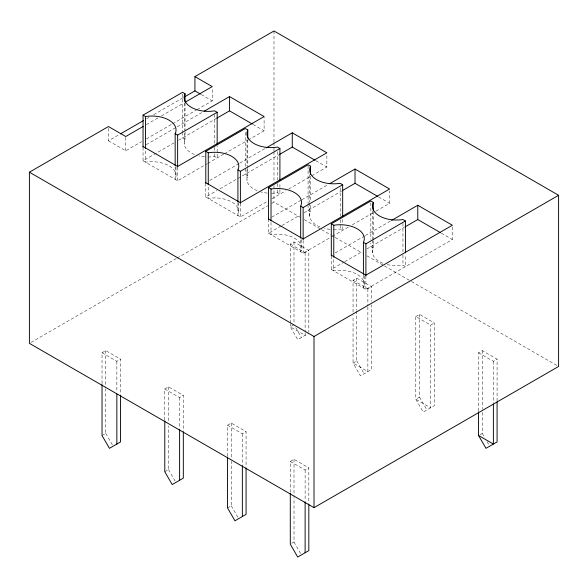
<?xml version="1.0" encoding="UTF-8"?>
<svg xmlns="http://www.w3.org/2000/svg" width="588" height="588" viewBox="0 0 588 588"><rect width="100%" height="100%" fill="white"/><g stroke="black" fill="none" stroke-linecap="round" stroke-linejoin="round"><path stroke-width="0.44" stroke-dasharray="2.94 2.21" d="M108.457 128.324L108.457 140.804L119.562 134.395M146.537 118.82L148.918 117.446M153.674 114.697L183.03 97.755M146.383 124.619L158.282 117.747M161.45 115.917L183.662 103.091M108.457 140.804L125.751 150.793L141.62 141.627M146.383 138.878L171.762 124.222M172.556 123.767L196.355 110.029M197.149 109.566L212.224 100.864L212.224 88.384M146.221 144.677L176.363 127.273M177.157 126.817L201.75 112.617M143.046 147.404L143.046 160.774L173.989 142.913M178.627 140.238L216.031 118.636M143.046 160.774L177.635 180.744L206.991 163.795M207.784 163.339L223.646 154.181M224.44 153.718L247.445 140.436M248.239 139.981L264.108 130.823L264.108 117.446M209.769 180.45L239.118 163.501M239.911 163.045L265.298 148.389M205.8 183.309L205.8 197.002L216.906 190.593M220.03 188.792L278.786 154.864M205.8 197.002L240.389 216.972L267.364 201.405M272.009 198.715L285.606 190.865M288.781 189.035L310.993 176.209M311.787 175.753L326.862 167.051L326.862 154.571M30.988 342.436L176.312 258.536M177.106 258.073L267.636 205.807M271.605 203.514L273.986 202.14L300.225 217.288M271.729 217.141L301.078 200.192M301.872 199.736L328.053 184.617M268.554 218.971L268.554 233.238L281.248 225.91M281.99 225.476L300.174 214.98M304.128 212.694L341.54 191.1M102.033 383.677L102.033 352.771L105.744 350.624L120.562 359.187L120.562 394.644M290.296 323.172L290.296 244.079L294 241.94L308.825 250.495L308.825 332.316M268.554 233.238L303.143 253.2L331.698 236.714M332.396 236.317L348.361 227.1M352.33 224.807L375.335 211.526M376.129 211.07L389.609 203.279L389.609 190.799M102.033 352.771L116.858 361.326L120.562 359.187M290.296 244.079L305.121 252.634L308.825 250.495M335.27 252.913L364.626 235.964M365.42 235.509L390.807 220.853M331.309 256.089L331.309 269.466L344.002 262.138M344.744 261.704L362.245 251.605M366.883 248.922L404.287 227.328M164.787 419.905L164.787 388.999L168.491 386.86L183.316 395.415L183.316 430.872M353.05 312.125L353.05 280.307L356.754 278.168L371.579 286.724L371.579 301.269M102.033 435.502L105.744 433.356L105.744 388.815M294 324.672L290.296 326.81L297.704 339.644L308.825 333.227M331.309 269.466L365.898 289.436L452.363 239.507L452.363 226.137M164.787 388.999L179.612 397.554L183.316 395.415M353.05 280.307L367.868 288.862L371.579 286.724M227.541 456.141L227.541 425.227L231.246 423.088L246.071 431.643L246.071 467.1M415.797 316.535L419.509 314.396L434.326 322.959L434.326 405.691L423.213 412.107L415.797 399.267L415.797 316.535L430.622 325.098L434.326 322.959M164.787 471.73L168.491 469.591L168.491 425.947M356.754 310.898L356.754 360.9L353.05 363.039L360.459 375.879L371.579 369.455L371.579 304.907M227.541 425.227L242.366 433.782L246.071 431.643M290.296 492.369L290.296 461.455L294 459.316L308.825 467.879L308.825 503.335M478.551 410.953L478.551 352.771L482.256 350.624L497.08 359.187L497.08 401.009M227.541 507.959L231.246 505.82L231.246 461.271M419.509 314.396L419.509 397.128L415.797 399.267L430.622 407.829L430.622 325.098M290.296 461.455L305.121 470.018L308.825 467.879M478.551 352.771L493.376 361.326L497.08 359.187M291.773 543.334L294 542.048L294 497.499M480.036 434.642L482.256 433.356L482.256 409.718M201.221 94.514L212.224 100.864M253.097 124.465L264.108 130.823M315.852 160.693L326.862 167.051M378.606 196.929L389.609 203.279M441.36 233.157L452.363 239.507M194.466 154.504A24.079 13.899 0 0 1 185.044 139.378L182.574 137.952L182.574 133.388M207.99 157.003A24.079 13.899 0 0 0 214.694 156.496L217.163 157.922L217.163 146.052M257.221 190.732A24.079 13.899 0 0 1 247.798 175.606L245.328 174.18L245.328 130.36M271.59 193.231A24.079 13.899 0 0 0 277.448 192.724L279.917 194.15L279.917 182.287M319.968 226.961A24.079 13.899 0 0 1 310.552 211.842L308.083 210.416L308.083 205.851M333.492 229.46A24.079 13.899 0 0 0 340.202 228.952L342.672 230.378L342.672 225.814M382.722 263.189A24.079 13.899 0 0 1 373.306 248.07L370.837 246.644L370.837 242.991M387.169 264.607A24.079 13.899 0 0 0 402.956 265.188L405.426 266.614L405.426 254.744M304.202 219.581L320.894 229.224M321.687 229.68L331.228 235.193M332.022 235.648L334.41 237.023M335.204 237.486L362.237 253.09M367 255.846L383.699 265.482M384.493 265.945L410.733 281.086M411.526 281.549L558.6 366.464M482.256 433.356L484.872 437.891M487.055 441.669L489.672 446.196M419.509 397.128L426.917 409.968M356.754 360.9L364.163 373.74M295.742 327.692L301.409 337.505M294 542.048L301.409 554.888M231.246 505.82L238.662 518.66M168.491 469.591L175.908 482.425M105.744 433.356L113.153 446.196M493.376 361.326L493.376 403.147M482.256 350.624L482.256 408.814M402.956 223.19L402.956 254.229M402.956 255.141L402.956 265.188M373.306 211.555L373.306 239.853M373.306 240.764L373.306 248.07M372.505 210.923L372.505 239.22M372.505 240.139L372.505 252.921M370.837 202.823L370.837 239.338M367.868 288.862L367.868 306.142M367.868 307.046L367.868 371.594L353.05 363.039L353.05 315.763M365.898 276.059L365.898 289.436M364.222 275.853L364.222 283.159M363.421 275.228L363.421 288.01A24.079 13.899 0 0 0 357.254 274.456A24.079 13.899 0 0 0 333.778 270.892L333.778 258.11M356.754 278.168L356.754 309.986M342.672 219.427L342.672 224.903M340.202 187.873L340.202 216.178M340.202 219.824L340.202 228.952M310.552 176.238L310.552 201.794M310.552 205.447L310.552 211.842M309.751 174.695L309.751 202.081M309.751 202.992L309.751 216.685M308.083 165.684L308.083 204.933M305.121 252.634L305.121 331.728M305.121 332.639L305.121 335.366L290.296 326.81L290.296 324.084M305.121 470.018L305.121 500.925M303.143 240.426L303.143 253.2M301.475 239.625L301.475 246.931M300.674 239.911L300.674 251.774A24.079 13.899 0 0 0 294.5 238.221A24.079 13.899 0 0 0 271.024 234.663L271.024 221.882M294 241.94L294 323.76M294 459.316L294 496.595M277.448 151.645L277.448 179.943M277.448 183.596L277.448 189.071M277.448 189.99L277.448 192.724M273.986 30.973L273.986 141.73M273.986 142.641L273.986 150.881M273.986 151.8L273.986 182.001M273.986 185.668L273.986 202.14M247.798 140.003L247.798 167.396M247.798 168.308L247.798 175.606M246.997 139.378L246.997 165.853M246.997 169.506L246.997 180.457M242.366 433.782L242.366 464.696M240.389 203.279L240.389 216.972M238.721 202.485L238.721 210.702M237.919 202.764L237.919 215.546A24.079 13.899 0 0 0 231.745 201.993A24.079 13.899 0 0 0 208.27 198.428L208.27 185.654M231.246 423.088L231.246 457.633M214.694 114.498L214.694 143.715M214.694 147.368L214.694 152.843M214.694 153.755L214.694 156.496M185.044 102.863L185.044 131.161M185.044 132.072L185.044 139.378M184.25 103.15L184.25 129.617M184.25 133.27L184.25 144.229M182.574 94.131L182.574 132.476M179.612 397.554L179.612 428.468M177.635 167.374L177.635 180.744M175.966 167.168L175.966 174.467M175.165 166.536L175.165 179.318A24.079 13.899 0 0 0 168.991 165.765A24.079 13.899 0 0 0 145.515 162.2L145.515 149.418M168.491 386.86L168.491 422.316M125.751 137.416L125.751 150.793M116.858 361.326L116.858 391.329M105.744 350.624L105.744 387.904M330.118 229.305A24.079 13.899 0 0 1 324.414 228.379M267.364 193.077A24.079 13.899 0 0 1 260.888 191.953M204.617 156.842A24.079 13.899 0 0 1 198.913 155.916"/><path stroke-width="0.88" d="M184.617 96.836L194.929 90.883L194.929 76.616L273.986 30.973L558.6 195.289L558.6 366.464L314.014 507.672L29.4 343.355L29.4 172.188L108.457 126.538L125.751 136.526L143.207 126.449M143.046 147.081L143.046 115.13L182.574 92.309L185.044 93.735A24.079 13.899 0 0 0 191.218 107.288A24.079 13.899 0 0 0 214.694 110.853L217.163 112.279L217.163 144.229M120.356 133.932L143.362 120.65M185.249 102.172L212.224 86.605L194.929 76.616M204.132 111.242L229.518 96.586L264.108 116.556L177.635 166.477L143.046 146.508M143.046 115.13L145.515 116.556A24.079 13.899 0 0 1 168.991 120.121A24.079 13.899 0 0 1 175.165 133.674L177.635 135.1L217.163 112.279M216.825 118.181L229.518 110.853L252.311 124.009M205.8 183.309L205.8 151.359L245.328 128.537L247.798 129.963A24.079 13.899 0 0 0 253.972 143.516A24.079 13.899 0 0 0 277.448 147.081L279.917 148.507L279.917 180.457M266.092 147.933L292.273 132.814L326.862 152.784L240.389 202.713L205.8 182.743M205.8 151.359L208.27 152.784A24.079 13.899 0 0 1 231.745 156.349A24.079 13.899 0 0 1 237.919 169.903L240.389 171.328L279.917 148.507M279.579 154.409L292.273 147.081L315.065 160.245M268.554 219.544L268.554 187.587L308.083 164.765L310.552 166.191A24.079 13.899 0 0 0 316.726 179.744A24.079 13.899 0 0 0 340.202 183.309L342.672 184.735L342.672 216.685M329.64 183.706L355.027 169.05L389.609 189.02L303.143 238.941L268.554 218.971M268.554 187.587L271.024 189.013A24.079 13.899 0 0 1 294.5 192.577A24.079 13.899 0 0 1 300.674 206.131L303.143 207.557L342.672 184.735M342.334 190.637L355.027 183.309L377.819 196.473M331.309 255.773L331.309 223.822L370.837 201L373.306 202.426A24.079 13.899 0 0 0 379.48 215.98A24.079 13.899 0 0 0 402.956 219.537L405.426 220.97L405.426 252.921M391.601 220.39L417.774 205.278L452.363 225.248L365.898 275.169L331.309 255.199M331.309 223.822L333.778 225.248A24.079 13.899 0 0 1 357.254 228.813A24.079 13.899 0 0 1 363.421 242.366L365.898 243.792L405.426 220.97M405.081 226.872L417.774 219.544L440.574 232.701M29.4 172.188L314.014 336.505L558.6 195.289M194.929 90.883L200.434 94.058M478.551 411.865L478.551 435.502L493.376 444.058L493.376 404.052M478.551 435.502L485.967 448.335L497.08 441.919L497.08 401.913M417.774 205.278L417.774 219.544M373.306 202.426L373.306 210.644M365.898 243.792L365.898 275.743M363.421 242.366L363.421 274.317M355.027 169.05L355.027 183.309M333.778 225.248L333.778 257.199M314.014 336.505L314.014 507.672M310.552 166.191L310.552 174.408M308.825 504.239L308.825 550.611L297.704 557.027L290.296 544.187L290.296 493.281M305.121 501.836L305.121 552.749M303.143 207.557L303.143 239.507M300.674 206.131L300.674 238.081M292.273 132.814L292.273 147.081M271.024 189.013L271.024 220.97M247.798 129.963L247.798 138.18M246.071 468.011L246.071 514.375L234.95 520.799L227.541 507.959L227.541 457.045M242.366 465.608L242.366 516.514M240.389 171.328L240.389 203.279M237.919 169.903L237.919 201.853M229.518 96.586L229.518 110.853M208.27 152.784L208.27 184.735M185.044 93.735L185.044 101.952M183.316 431.783L183.316 478.147L172.203 484.563L164.787 471.73L164.787 420.817M179.612 429.372L179.612 480.286M177.635 135.1L177.635 167.051M175.165 133.674L175.165 165.625M145.515 116.556L145.515 148.507M120.562 395.555L120.562 441.919L109.449 448.335L102.033 435.502L102.033 384.589M116.858 394.056L116.858 444.058"/></g></svg>
